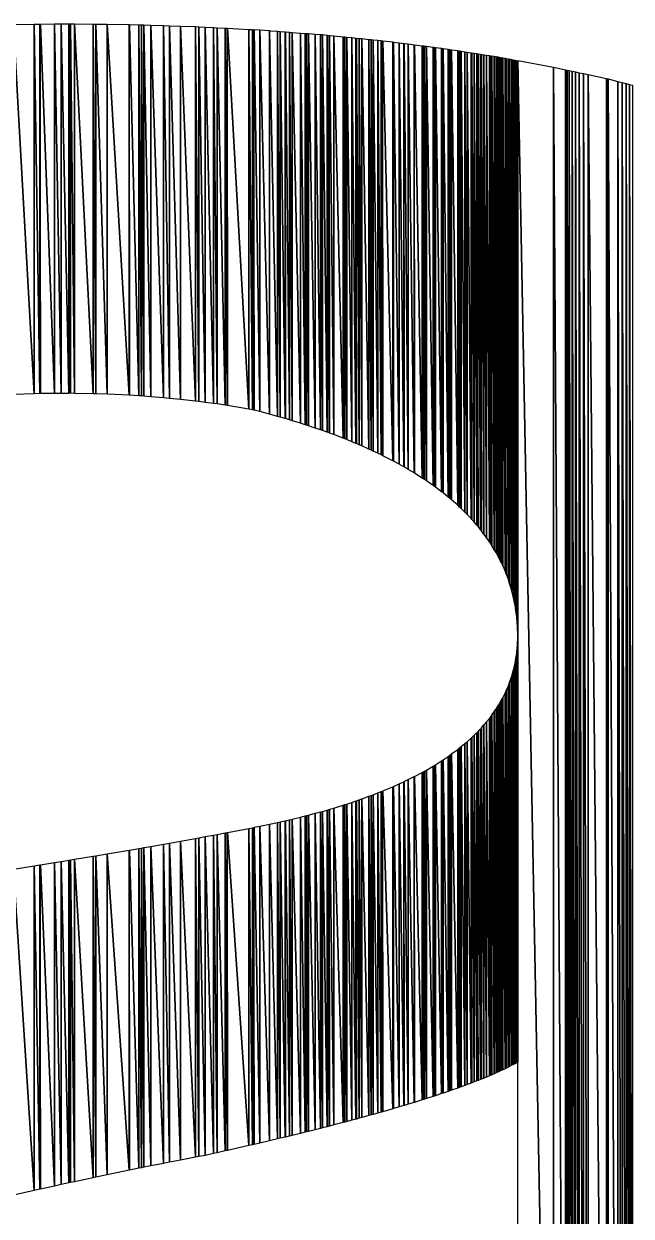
# Model space of a CAD drawing. Header units: millimetres. Extents: x -11062 to -8962, y -7241 to -5756.
# Drawn here: x -9079.53 to -9076.13, y -7081.34 to -7074.66 of the extents above; entities that cross this region are included whole.
import ezdxf

# ---------------------------------------------------------------- set-up
doc = ezdxf.new("R2010")
doc.units = ezdxf.units.MM
doc.header["$LTSCALE"] = 5

msp = doc.modelspace()

# ---------------------------------------------------------------- linework, layer by layer
at = {"color": 7, "linetype": 'Continuous'}
for points in [[(-9079.4717, -7076.7352), (-9079.5875, -7074.6669), (-9079.4717, -7074.6657)], [(-9079.5875, -7076.74), (-9079.5875, -7074.6669), (-9079.4717, -7076.7352)], [(-9079.4404, -7076.7348), (-9079.4717, -7074.6657), (-9079.4404, -7074.6653)], [(-9079.4717, -7076.7352), (-9079.4717, -7074.6657), (-9079.4404, -7076.7348)], [(-9079.4404, -7076.7348), (-9079.4404, -7074.6653), (-9079.4366, -7076.7348)], [(-9079.4366, -7076.7348), (-9079.4404, -7074.6653)], [(-9079.3585, -7076.734), (-9079.4366, -7074.6653), (-9079.3585, -7074.6645)], [(-9079.4366, -7076.7348), (-9079.4366, -7074.6653), (-9079.3585, -7076.734)], [(-9079.3209, -7076.7336), (-9079.3585, -7074.6645), (-9079.3209, -7074.6641)], [(-9079.3585, -7076.734), (-9079.3585, -7074.6645), (-9079.3209, -7076.7336)], [(-9079.3209, -7076.7336), (-9079.3209, -7074.6641), (-9079.2781, -7076.7332)], [(-9079.2781, -7076.7332), (-9079.3209, -7074.6641), (-9079.2781, -7074.6645)], [(-9079.2781, -7076.7332), (-9079.2781, -7074.6645), (-9079.2686, -7076.7331)], [(-9079.2686, -7076.7331), (-9079.2781, -7074.6645), (-9079.2686, -7074.6646)], [(-9079.2686, -7076.7331), (-9079.2686, -7074.6646), (-9079.2467, -7076.7335)], [(-9079.2467, -7076.7335), (-9079.2686, -7074.6646), (-9079.2467, -7074.6648)], [(-9079.2467, -7076.7335), (-9079.2467, -7074.6648), (-9079.1421, -7076.7358)], [(-9079.1421, -7076.7358), (-9079.2467, -7074.6648), (-9079.1421, -7074.6658)], [(-9079.1421, -7076.7358), (-9079.1421, -7074.6658), (-9079.1272, -7076.7361)], [(-9079.1272, -7076.7361), (-9079.1421, -7074.6658), (-9079.1272, -7074.666)], [(-9079.1272, -7076.7361), (-9079.1272, -7074.666), (-9079.0638, -7076.7375)], [(-9079.0638, -7076.7375), (-9079.1272, -7074.666), (-9079.0638, -7074.6666)], [(-9079.0638, -7076.7375), (-9079.0638, -7074.6666), (-9079.0631, -7076.7375)], [(-9079.0631, -7076.7375), (-9079.0638, -7074.6666)], [(-9079.0631, -7076.7375), (-9079.0631, -7074.6666), (-9078.9393, -7076.7442)], [(-9078.9393, -7076.7442), (-9079.0631, -7074.6666), (-9078.9393, -7074.6678)], [(-9078.9393, -7076.7442), (-9078.9393, -7074.6678), (-9078.9383, -7076.7443)], [(-9078.9383, -7076.7443), (-9078.9393, -7074.6678)], [(-9078.9383, -7076.7443), (-9078.9383, -7074.6679), (-9078.8858, -7076.7471)], [(-9078.8858, -7076.7471), (-9078.9383, -7074.6679), (-9078.8858, -7074.6695)], [(-9078.8858, -7076.7471), (-9078.8858, -7074.6695), (-9078.8712, -7076.7479)], [(-9078.8712, -7076.7479), (-9078.8858, -7074.6695), (-9078.8712, -7074.6699)], [(-9078.8712, -7076.7479), (-9078.8712, -7074.6699), (-9078.858, -7076.7487)], [(-9078.858, -7076.7487), (-9078.8712, -7074.6699), (-9078.858, -7074.6703)], [(-9078.858, -7076.7487), (-9078.858, -7074.6703), (-9078.8182, -7076.7522)], [(-9078.8182, -7076.7522), (-9078.858, -7074.6703), (-9078.8182, -7074.6716)], [(-9078.8182, -7076.7522), (-9078.8182, -7074.6716), (-9078.7472, -7076.7585)], [(-9078.7472, -7076.7585), (-9078.8182, -7074.6716), (-9078.7472, -7074.6737)], [(-9078.7472, -7076.7585), (-9078.7472, -7074.6737), (-9078.7147, -7076.7614)], [(-9078.7147, -7076.7614), (-9078.7472, -7074.6737), (-9078.7147, -7074.6747)], [(-9078.7147, -7076.7614), (-9078.7147, -7074.6747), (-9078.6522, -7076.7669)], [(-9078.6522, -7076.7669), (-9078.7147, -7074.6747), (-9078.6522, -7074.6766)], [(-9078.6522, -7076.7669), (-9078.6522, -7074.6766), (-9078.5687, -7076.7774)], [(-9078.5687, -7076.7774), (-9078.6522, -7074.6766), (-9078.5687, -7074.6792)], [(-9078.5687, -7076.7774), (-9078.5687, -7074.6792), (-9078.5682, -7076.7774)], [(-9078.5682, -7076.7774), (-9078.5687, -7074.6792)], [(-9078.5682, -7076.7774), (-9078.5682, -7074.6792), (-9078.55, -7076.7797)], [(-9078.55, -7076.7797), (-9078.5682, -7074.6792), (-9078.55, -7074.6802)], [(-9078.55, -7076.7797), (-9078.55, -7074.6802), (-9078.5132, -7076.7843)], [(-9078.5132, -7076.7843), (-9078.55, -7074.6802), (-9078.5132, -7074.6821)], [(-9078.5132, -7076.7843), (-9078.5132, -7074.6821), (-9078.4674, -7076.7901)], [(-9078.4674, -7076.7901), (-9078.5132, -7074.6821), (-9078.4674, -7074.6845)], [(-9078.4674, -7076.7901), (-9078.4674, -7074.6845), (-9078.4473, -7076.7926)], [(-9078.4473, -7076.7926), (-9078.4674, -7074.6845), (-9078.4473, -7074.6855)], [(-9078.4473, -7076.7926), (-9078.4473, -7074.6855), (-9078.4029, -7076.7999)], [(-9078.4029, -7076.7999), (-9078.4473, -7074.6855), (-9078.4029, -7074.6879)], [(-9078.4029, -7076.7999), (-9078.4029, -7074.6879), (-9078.3915, -7076.8017)], [(-9078.3915, -7076.8017), (-9078.4029, -7074.6879), (-9078.3915, -7074.6885)], [(-9078.3915, -7076.8017), (-9078.3915, -7074.6885), (-9078.3893, -7076.8021)], [(-9078.3893, -7076.8021), (-9078.3915, -7074.6885)], [(-9078.3893, -7076.8021), (-9078.3893, -7074.6886), (-9078.2695, -7076.8218)], [(-9078.2695, -7076.8218), (-9078.3893, -7074.6886), (-9078.2695, -7074.6949)], [(-9078.2695, -7076.8218), (-9078.2695, -7074.6949), (-9078.2497, -7076.825)], [(-9078.2497, -7076.825), (-9078.2695, -7074.6949), (-9078.2497, -7074.6959)], [(-9078.2497, -7076.825), (-9078.2497, -7074.6959), (-9078.2442, -7076.8259)], [(-9078.2442, -7076.8259), (-9078.2497, -7074.6959)], [(-9078.2442, -7076.8259), (-9078.2442, -7074.6962), (-9078.2393, -7076.8272)], [(-9078.2393, -7076.8272), (-9078.2442, -7074.6962)], [(-9078.2393, -7076.8272), (-9078.2393, -7074.6965), (-9078.2078, -7076.8355)], [(-9078.2078, -7076.8355), (-9078.2393, -7074.6965), (-9078.2078, -7074.6981)], [(-9078.2078, -7076.8355), (-9078.2078, -7074.6981), (-9078.1538, -7076.8496)], [(-9078.1538, -7076.8496), (-9078.2078, -7074.6981), (-9078.1538, -7074.7022)], [(-9078.1538, -7076.8496), (-9078.1538, -7074.7022), (-9078.1531, -7076.8498)], [(-9078.1531, -7076.8498), (-9078.1538, -7074.7022)], [(-9078.1531, -7076.8498), (-9078.1531, -7074.7023), (-9078.1091, -7076.8622)], [(-9078.1091, -7076.8622), (-9078.1531, -7074.7023), (-9078.1091, -7074.7056)], [(-9078.1091, -7076.8622), (-9078.1091, -7074.7056), (-9078.0933, -7076.8667)], [(-9078.0933, -7076.8667), (-9078.1091, -7074.7056), (-9078.0933, -7074.7068)], [(-9078.0933, -7076.8667), (-9078.0933, -7074.7068), (-9078.0668, -7076.8742)], [(-9078.0668, -7076.8742), (-9078.0933, -7074.7068), (-9078.0668, -7074.7088)], [(-9078.0668, -7076.8742), (-9078.0668, -7074.7088), (-9078.065, -7076.8747)], [(-9078.065, -7076.8747), (-9078.0668, -7074.7088)], [(-9078.065, -7076.8747), (-9078.065, -7074.7089), (-9078.0422, -7076.8816)], [(-9078.0422, -7076.8816), (-9078.065, -7074.7089), (-9078.0422, -7074.7107)], [(-9078.0422, -7076.8816), (-9078.0422, -7074.7107), (-9078.0264, -7076.8864)], [(-9078.0264, -7076.8864), (-9078.0422, -7074.7107), (-9078.0264, -7074.7119)], [(-9078.0264, -7076.8864), (-9078.0264, -7074.7119), (-9077.9797, -7076.9006)], [(-9077.9797, -7076.9006), (-9078.0264, -7074.7119), (-9077.9797, -7074.7154)], [(-9077.9797, -7076.9006), (-9077.9797, -7074.7154), (-9077.9537, -7076.9091)], [(-9077.9537, -7076.9091), (-9077.9797, -7074.7154), (-9077.9537, -7074.7174)], [(-9077.9537, -7076.9091), (-9077.9537, -7074.7174), (-9077.9462, -7076.9115)], [(-9077.9462, -7076.9115), (-9077.9537, -7074.7174), (-9077.9462, -7074.7179)], [(-9077.9462, -7076.9115), (-9077.9462, -7074.7179), (-9077.9348, -7076.9153)], [(-9077.9348, -7076.9153), (-9077.9462, -7074.7179), (-9077.9348, -7074.7188)], [(-9077.9348, -7076.9153), (-9077.9348, -7074.7188), (-9077.8973, -7076.9275)], [(-9077.8973, -7076.9275), (-9077.9348, -7074.7188), (-9077.8973, -7074.7216)], [(-9077.8973, -7076.9275), (-9077.8973, -7074.7216), (-9077.8687, -7076.9376)], [(-9077.8687, -7076.9376), (-9077.8973, -7074.7216), (-9077.8687, -7074.7238)], [(-9077.8687, -7076.9376), (-9077.8687, -7074.7238), (-9077.8578, -7076.9414)], [(-9077.8578, -7076.9414), (-9077.8687, -7074.7238), (-9077.8578, -7074.7246)], [(-9077.8578, -7076.9414), (-9077.8578, -7074.7246), (-9077.8314, -7076.9506)], [(-9077.8314, -7076.9506), (-9077.8578, -7074.7246), (-9077.8314, -7074.7273)], [(-9077.8314, -7076.9506), (-9077.8314, -7074.7273), (-9077.8203, -7076.9545)], [(-9077.8203, -7076.9545), (-9077.8314, -7074.7273), (-9077.8203, -7074.7284)], [(-9077.8203, -7076.9545), (-9077.8203, -7074.7284), (-9077.8178, -7076.9554)], [(-9077.8178, -7076.9554), (-9077.8203, -7074.7284)], [(-9077.8178, -7076.9554), (-9077.8178, -7074.7286), (-9077.7938, -7076.9645)], [(-9077.7938, -7076.9645), (-9077.8178, -7074.7286), (-9077.7938, -7074.731)], [(-9077.7938, -7076.9645), (-9077.7938, -7074.731), (-9077.7412, -7076.9844)], [(-9077.7412, -7076.9844), (-9077.7938, -7074.731), (-9077.7412, -7074.7363)], [(-9077.7412, -7076.9844), (-9077.7412, -7074.7363), (-9077.7322, -7076.988)], [(-9077.7322, -7076.988), (-9077.7412, -7074.7363), (-9077.7322, -7074.7372)], [(-9077.7322, -7076.988), (-9077.7322, -7074.7372), (-9077.7215, -7076.9924)], [(-9077.7215, -7076.9924), (-9077.7322, -7074.7372), (-9077.7215, -7074.7383)], [(-9077.7215, -7076.9924), (-9077.7215, -7074.7383), (-9077.6932, -7077.0039)], [(-9077.6932, -7077.0039), (-9077.7215, -7074.7383), (-9077.6932, -7074.7411)], [(-9077.6932, -7077.0039), (-9077.6932, -7074.7411), (-9077.6695, -7077.0135)], [(-9077.6695, -7077.0135), (-9077.6932, -7074.7411), (-9077.6695, -7074.7435)], [(-9077.6695, -7077.0135), (-9077.6695, -7074.7435), (-9077.6674, -7077.0143)], [(-9077.6674, -7077.0143), (-9077.6695, -7074.7435)], [(-9077.6674, -7077.0143), (-9077.6674, -7074.7437), (-9077.6518, -7077.0212)], [(-9077.6518, -7077.0212), (-9077.6674, -7074.7437), (-9077.6518, -7074.7453)], [(-9077.6518, -7077.0212), (-9077.6518, -7074.7453), (-9077.6372, -7077.0276)], [(-9077.6372, -7077.0276), (-9077.6518, -7074.7453), (-9077.6372, -7074.7468)], [(-9077.6372, -7077.0276), (-9077.6372, -7074.7468), (-9077.5966, -7077.0453)], [(-9077.5966, -7077.0453), (-9077.6372, -7074.7468), (-9077.5966, -7074.7508)], [(-9077.5966, -7077.0453), (-9077.5966, -7074.7508), (-9077.5848, -7077.0509)], [(-9077.5848, -7077.0509), (-9077.5966, -7074.7508), (-9077.5848, -7074.752)], [(-9077.5848, -7077.0509), (-9077.5848, -7074.752), (-9077.5724, -7077.0567)], [(-9077.5724, -7077.0567), (-9077.5848, -7074.752), (-9077.5724, -7074.7533)], [(-9077.5724, -7077.0567), (-9077.5724, -7074.7533), (-9077.5462, -7077.069)], [(-9077.5462, -7077.069), (-9077.5724, -7074.7533), (-9077.5462, -7074.7559)], [(-9077.5462, -7077.069), (-9077.5462, -7074.7559), (-9077.5286, -7077.0773)], [(-9077.5286, -7077.0773), (-9077.5462, -7074.7559), (-9077.5286, -7074.7577)], [(-9077.5286, -7077.0773), (-9077.5286, -7074.7577), (-9077.5204, -7077.0815)], [(-9077.5204, -7077.0815), (-9077.5286, -7074.7577), (-9077.5204, -7074.7585)], [(-9077.5204, -7077.0815), (-9077.5204, -7074.7585), (-9077.5185, -7077.0824)], [(-9077.5185, -7077.0824), (-9077.5204, -7074.7585)], [(-9077.5185, -7077.0824), (-9077.5185, -7074.7587), (-9077.4636, -7077.1103)], [(-9077.4636, -7077.1103), (-9077.5185, -7074.7587), (-9077.4636, -7074.7656)], [(-9077.4636, -7077.1103), (-9077.4636, -7074.7656), (-9077.4594, -7077.1126)], [(-9077.4594, -7077.1126), (-9077.4636, -7074.7656)], [(-9077.4594, -7077.1126), (-9077.4594, -7074.7662), (-9077.4586, -7077.113)], [(-9077.4586, -7077.113), (-9077.4594, -7074.7662)], [(-9077.4586, -7077.113), (-9077.4586, -7074.7663), (-9077.4281, -7077.1297)], [(-9077.4281, -7077.1297), (-9077.4586, -7074.7663), (-9077.4281, -7074.7701)], [(-9077.4281, -7077.1297), (-9077.4281, -7074.7701), (-9077.4014, -7077.1443)], [(-9077.4014, -7077.1443), (-9077.4281, -7074.7701), (-9077.4014, -7074.7735)], [(-9077.4014, -7077.1443), (-9077.4014, -7074.7735), (-9077.3995, -7077.1454)], [(-9077.3995, -7077.1454), (-9077.4014, -7074.7735)], [(-9077.3995, -7077.1454), (-9077.3995, -7074.7737), (-9077.3767, -7077.1589)], [(-9077.3767, -7077.1589), (-9077.3995, -7074.7737), (-9077.3767, -7074.7766)], [(-9077.3767, -7077.1589), (-9077.3767, -7074.7766), (-9077.343, -7077.1788)], [(-9077.343, -7077.1788), (-9077.3767, -7074.7766), (-9077.343, -7074.7809)], [(-9077.343, -7077.1788), (-9077.343, -7074.7809), (-9077.3421, -7077.1793)], [(-9077.3421, -7077.1793), (-9077.343, -7074.7809)], [(-9077.3421, -7077.1793), (-9077.3421, -7074.781), (-9077.2981, -7077.2074)], [(-9077.2981, -7077.2074), (-9077.3421, -7074.781), (-9077.2981, -7074.7866)], [(-9077.2981, -7077.2074), (-9077.2981, -7074.7866), (-9077.2979, -7077.2076)], [(-9077.2979, -7077.2076), (-9077.2981, -7074.7866)], [(-9077.2979, -7077.2076), (-9077.2979, -7074.7866), (-9077.2891, -7077.2132)], [(-9077.2891, -7077.2132), (-9077.2979, -7074.7866), (-9077.2891, -7074.7877)], [(-9077.2891, -7077.2132), (-9077.2891, -7074.7877), (-9077.2857, -7077.2154)], [(-9077.2857, -7077.2154), (-9077.2891, -7074.7877)], [(-9077.2857, -7077.2154), (-9077.2857, -7074.7882), (-9077.2753, -7077.2225)], [(-9077.2753, -7077.2225), (-9077.2857, -7074.7882), (-9077.2753, -7074.7895)], [(-9077.2753, -7077.2225), (-9077.2753, -7074.7895), (-9077.2379, -7077.2485)], [(-9077.2379, -7077.2485), (-9077.2753, -7074.7895), (-9077.2379, -7074.7942)], [(-9077.2379, -7077.2485), (-9077.2379, -7074.7942), (-9077.2322, -7077.2524)], [(-9077.2322, -7077.2524), (-9077.2379, -7074.7942)], [(-9077.2322, -7077.2524), (-9077.2322, -7074.7949), (-9077.2237, -7077.2589)], [(-9077.2237, -7077.2589), (-9077.2322, -7074.7949), (-9077.2237, -7074.796)], [(-9077.2237, -7077.2589), (-9077.2237, -7074.796), (-9077.1896, -7077.2845)], [(-9077.1896, -7077.2845), (-9077.2237, -7074.796), (-9077.1896, -7074.8003)], [(-9077.1896, -7077.2845), (-9077.1896, -7074.8003), (-9077.1892, -7077.2848)], [(-9077.1892, -7077.2848), (-9077.1896, -7074.8003)], [(-9077.1892, -7077.2848), (-9077.1892, -7074.8004), (-9077.1818, -7077.2904)], [(-9077.1818, -7077.2904), (-9077.1892, -7074.8004), (-9077.1818, -7074.8015)], [(-9077.1818, -7077.2904), (-9077.1818, -7074.8015), (-9077.1816, -7077.2905)], [(-9077.1816, -7077.2905), (-9077.1818, -7074.8015)], [(-9077.1816, -7077.2905), (-9077.1816, -7074.8016), (-9077.1533, -7077.3137)], [(-9077.1533, -7077.3137), (-9077.1816, -7074.8016), (-9077.1533, -7074.8059)], [(-9077.1533, -7077.3137), (-9077.1533, -7074.8059), (-9077.1432, -7077.3219)], [(-9077.1432, -7077.3219), (-9077.1533, -7074.8059), (-9077.1432, -7074.8075)], [(-9077.1432, -7077.3219), (-9077.1432, -7074.8075), (-9077.1338, -7077.3296)], [(-9077.1338, -7077.3296), (-9077.1432, -7074.8075), (-9077.1338, -7074.8089)], [(-9077.1338, -7077.3296), (-9077.1338, -7074.8089), (-9077.0999, -7077.36)], [(-9077.0999, -7077.36), (-9077.1338, -7074.8089), (-9077.0999, -7074.8142)], [(-9077.0999, -7077.36), (-9077.0999, -7074.8142), (-9077.089, -7077.3697)], [(-9077.089, -7077.3697), (-9077.0999, -7074.8142), (-9077.089, -7074.8159)], [(-9077.089, -7077.3697), (-9077.089, -7074.8159), (-9077.0871, -7077.3716)], [(-9077.0871, -7077.3716), (-9077.089, -7074.8159)], [(-9077.0871, -7077.3716), (-9077.0871, -7074.8162), (-9077.0799, -7077.3787)], [(-9077.0799, -7077.3787), (-9077.0871, -7074.8162), (-9077.0799, -7074.8173)], [(-9077.0799, -7077.3787), (-9077.0799, -7074.8173), (-9077.0591, -7077.399)], [(-9077.0591, -7077.399), (-9077.0799, -7074.8173), (-9077.0591, -7074.8205)], [(-9077.0591, -7077.399), (-9077.0591, -7074.8205), (-9077.047, -7077.4109)], [(-9077.047, -7077.4109), (-9077.0591, -7074.8205), (-9077.047, -7074.8224)], [(-9077.047, -7077.4109), (-9077.047, -7074.8224), (-9077.025, -7077.4346)], [(-9077.025, -7077.4346), (-9077.047, -7074.8224), (-9077.025, -7074.8258)], [(-9077.025, -7077.4346), (-9077.025, -7074.8258), (-9077.021, -7077.4389)], [(-9077.021, -7077.4389), (-9077.025, -7074.8258)], [(-9077.021, -7077.4389), (-9077.021, -7074.8264), (-9077.008, -7077.453)], [(-9077.008, -7077.453), (-9077.021, -7074.8264), (-9077.008, -7074.8284)], [(-9077.008, -7077.453), (-9077.008, -7074.8284), (-9076.9922, -7077.4719)], [(-9076.9922, -7077.4719), (-9077.008, -7074.8284), (-9076.9922, -7074.8309)], [(-9076.9922, -7077.4719), (-9076.9922, -7074.8309), (-9076.9855, -7077.4798)], [(-9076.9855, -7077.4798), (-9076.9922, -7074.8309)], [(-9076.9855, -7077.4798), (-9076.9855, -7074.8319), (-9076.9718, -7077.4962)], [(-9076.9718, -7077.4962), (-9076.9855, -7074.8319), (-9076.9718, -7074.834)], [(-9076.9718, -7077.4962), (-9076.9718, -7074.834), (-9076.967, -7077.5025)], [(-9076.967, -7077.5025), (-9076.9718, -7074.834)], [(-9076.967, -7077.5025), (-9076.967, -7074.8347), (-9076.9527, -7077.5216)], [(-9076.9527, -7077.5216), (-9076.967, -7074.8347), (-9076.9527, -7074.837)], [(-9076.9527, -7077.5216), (-9076.9527, -7074.837), (-9076.9385, -7077.5404)], [(-9076.9385, -7077.5404), (-9076.9527, -7074.837), (-9076.9385, -7074.8391)], [(-9076.9385, -7077.5404), (-9076.9385, -7074.8391), (-9076.9225, -7077.5643)], [(-9076.9225, -7077.5643), (-9076.9385, -7074.8391), (-9076.9225, -7074.8416)], [(-9076.9225, -7077.5643), (-9076.9225, -7074.8416), (-9076.9186, -7077.57)], [(-9076.9186, -7077.57), (-9076.9225, -7074.8416)], [(-9076.9186, -7077.57), (-9076.9186, -7074.8422), (-9076.9132, -7077.5781)], [(-9076.9132, -7077.5781), (-9076.9186, -7074.8422)], [(-9076.9132, -7077.5781), (-9076.9132, -7074.8431), (-9076.9082, -7077.5856)], [(-9076.9082, -7077.5856), (-9076.9132, -7074.8431)], [(-9076.9082, -7077.5856), (-9076.9082, -7074.8438), (-9076.8949, -7077.6079)], [(-9076.8949, -7077.6079), (-9076.9082, -7074.8438), (-9076.8949, -7074.8459)], [(-9076.8949, -7077.6079), (-9076.8949, -7074.8459), (-9076.8845, -7077.6254)], [(-9076.8845, -7077.6254), (-9076.8949, -7074.8459), (-9076.8845, -7074.8475)], [(-9076.8845, -7077.6254), (-9076.8845, -7074.8475), (-9076.8807, -7077.6318)], [(-9076.8807, -7077.6318), (-9076.8845, -7074.8475)], [(-9076.8807, -7077.6318), (-9076.8807, -7074.8481), (-9076.8713, -7077.6497)], [(-9076.8713, -7077.6497), (-9076.8807, -7074.8481), (-9076.8713, -7074.8495)], [(-9076.8713, -7077.6497), (-9076.8713, -7074.8495), (-9076.8699, -7077.6525)], [(-9076.8699, -7077.6525), (-9076.8713, -7074.8495)], [(-9076.8699, -7077.6525), (-9076.8699, -7074.8498), (-9076.8635, -7077.6649)], [(-9076.8635, -7077.6649), (-9076.8699, -7074.8498)], [(-9076.8635, -7077.6649), (-9076.8635, -7074.851), (-9076.8593, -7077.6729)], [(-9076.8593, -7077.6729), (-9076.8635, -7074.851)], [(-9076.8593, -7077.6729), (-9076.8593, -7074.8518), (-9076.8561, -7077.6791)], [(-9076.8561, -7077.6791), (-9076.8593, -7074.8518)], [(-9076.8561, -7077.6791), (-9076.8561, -7074.8524), (-9076.8476, -7077.698)], [(-9076.8476, -7077.698), (-9076.8561, -7074.8524), (-9076.8476, -7074.8539)], [(-9076.8476, -7077.698), (-9076.8476, -7074.8539), (-9076.8344, -7077.7273)], [(-9076.8344, -7077.7273), (-9076.8476, -7074.8539), (-9076.8344, -7074.8564)], [(-9076.8344, -7077.7273), (-9076.8344, -7074.8564), (-9076.8278, -7077.7444)], [(-9076.8278, -7077.7444), (-9076.8344, -7074.8564)], [(-9076.8278, -7077.7444), (-9076.8278, -7074.8576), (-9076.8179, -7077.7706)], [(-9076.8179, -7077.7706), (-9076.8278, -7074.8576), (-9076.8179, -7074.8594)], [(-9076.8179, -7077.7706), (-9076.8179, -7074.8594), (-9076.8156, -7077.7766)], [(-9076.8156, -7077.7766), (-9076.8179, -7074.8594)], [(-9076.8156, -7077.7766), (-9076.8156, -7074.8598), (-9076.8142, -7077.7811)], [(-9076.8142, -7077.7811), (-9076.8156, -7074.8598)], [(-9076.8142, -7077.7811), (-9076.8142, -7074.8601), (-9076.8108, -7077.7918)], [(-9076.8108, -7077.7918), (-9076.8142, -7074.8601)], [(-9076.8108, -7077.7918), (-9076.8108, -7074.8607), (-9076.7996, -7077.8269)], [(-9076.7996, -7077.8269), (-9076.8108, -7074.8607), (-9076.7996, -7074.8628)], [(-9076.7996, -7077.8269), (-9076.7996, -7074.8628), (-9076.7963, -7077.8401)], [(-9076.7963, -7077.8401), (-9076.7996, -7074.8628)], [(-9076.7963, -7077.8401), (-9076.7963, -7074.8634), (-9076.7866, -7077.8783)], [(-9076.7866, -7077.8783), (-9076.7963, -7074.8634), (-9076.7866, -7074.8652)], [(-9076.7866, -7077.8783), (-9076.7866, -7074.8652), (-9076.7845, -7077.8893)], [(-9076.7845, -7077.8893), (-9076.7866, -7074.8652)], [(-9076.7845, -7077.8893), (-9076.7845, -7074.8656), (-9076.7833, -7077.8956)], [(-9076.7833, -7077.8956), (-9076.7845, -7074.8656)], [(-9076.7833, -7077.8956), (-9076.7833, -7074.8658), (-9076.7765, -7077.9306)], [(-9076.7765, -7077.9306), (-9076.7833, -7074.8658)], [(-9076.7765, -7077.9306), (-9076.7765, -7074.867), (-9076.7764, -7077.9315)], [(-9076.7764, -7077.9315), (-9076.7765, -7074.867)], [(-9076.7764, -7077.9315), (-9076.7764, -7074.8671), (-9076.7753, -7077.9395)], [(-9076.7753, -7077.9395), (-9076.7764, -7074.8671)], [(-9076.7753, -7077.9395), (-9076.7753, -7074.8673), (-9076.7692, -7077.984)], [(-9076.7692, -7077.984), (-9076.7753, -7074.8673)], [(-9076.7692, -7077.984), (-9076.7692, -7074.8684), (-9076.7687, -7077.9907)], [(-9076.7687, -7077.9907), (-9076.7692, -7074.8684)], [(-9076.7687, -7077.9907), (-9076.7687, -7074.8685), (-9076.7666, -7078.0166)], [(-9076.7666, -7078.0166), (-9076.7687, -7074.8685)], [(-9076.7666, -7078.0166), (-9076.7666, -7074.8689), (-9076.7666, -7078.0168)], [(-9076.7666, -7078.0168), (-9076.7666, -7074.8689)], [(-9076.7666, -7078.0168), (-9076.7666, -7074.8689), (-9076.7649, -7078.0384)], [(-9076.7649, -7078.0384), (-9076.7666, -7074.8689)], [(-9076.7649, -7078.0384), (-9076.7649, -7074.8692), (-9076.7648, -7078.0435)], [(-9076.7648, -7078.0435), (-9076.7649, -7074.8692)], [(-9076.7648, -7078.0435), (-9076.7648, -7074.8692), (-9076.7637, -7078.0862)], [(-9076.7637, -7078.0862), (-9076.7648, -7074.8692)], [(-9076.7637, -7078.0862), (-9076.7637, -7074.8694), (-9076.7635, -7078.0934)], [(-9076.7635, -7078.0934), (-9076.7637, -7074.8694)], [(-9076.7635, -7078.0934), (-9076.7635, -7074.8694), (-9076.7635, -7078.0938)], [(-9076.7635, -7078.0938), (-9076.7635, -7074.8694)], [(-9076.7635, -7085.4623), (-9076.7635, -7074.8694), (-9076.5636, -7085.3615)], [(-9076.5636, -7085.3615), (-9076.7635, -7074.8694), (-9076.5636, -7074.9063)], [(-9076.5636, -7085.3615), (-9076.5636, -7074.9063), (-9076.4968, -7085.3279)], [(-9076.4968, -7085.3279), (-9076.5636, -7074.9063), (-9076.4968, -7074.9208)], [(-9076.4968, -7085.3279), (-9076.4968, -7074.9208), (-9076.4942, -7085.3345)], [(-9076.4942, -7085.3345), (-9076.4968, -7074.9208)], [(-9076.4942, -7085.3345), (-9076.4942, -7074.9213), (-9076.4868, -7085.3536)], [(-9076.4868, -7085.3536), (-9076.4942, -7074.9213), (-9076.4868, -7074.9229)], [(-9076.4868, -7085.3536), (-9076.4868, -7074.9229), (-9076.4751, -7085.3839)], [(-9076.4751, -7085.3839), (-9076.4868, -7074.9229), (-9076.4751, -7074.9255)], [(-9076.4751, -7085.3839), (-9076.4751, -7074.9255), (-9076.4596, -7085.4241)], [(-9076.4596, -7085.4241), (-9076.4751, -7074.9255), (-9076.4596, -7074.9288)], [(-9076.4596, -7085.4241), (-9076.4596, -7074.9288), (-9076.4407, -7085.4728)], [(-9076.4407, -7085.4728), (-9076.4596, -7074.9288), (-9076.4407, -7074.9329)], [(-9076.4407, -7085.4728), (-9076.4407, -7074.9329), (-9076.4191, -7085.5289)], [(-9076.4191, -7085.5289), (-9076.4407, -7074.9329), (-9076.4191, -7074.9376)], [(-9076.4191, -7085.5289), (-9076.4191, -7074.9376), (-9076.3951, -7085.591)], [(-9076.3951, -7085.591), (-9076.4191, -7074.9376), (-9076.3951, -7074.9428)], [(-9076.3951, -7085.591), (-9076.3951, -7074.9428), (-9076.3692, -7085.6577)], [(-9076.3692, -7085.6577), (-9076.3951, -7074.9428), (-9076.3692, -7074.9484)], [(-9076.3692, -7085.6577), (-9076.3692, -7074.9484), (-9076.2663, -7085.9237)], [(-9076.2663, -7085.9237), (-9076.3692, -7074.9484), (-9076.2663, -7074.9707)], [(-9076.2663, -7085.9237), (-9076.2663, -7074.9707), (-9076.2576, -7085.9464)], [(-9076.2576, -7085.9464), (-9076.2663, -7074.9707), (-9076.2576, -7074.9729)], [(-9076.2576, -7085.9464), (-9076.2576, -7074.9729), (-9076.2037, -7086.0856)], [(-9076.2037, -7086.0856), (-9076.2576, -7074.9729), (-9076.2037, -7074.9864)], [(-9076.2037, -7086.0856), (-9076.2037, -7074.9864), (-9076.1791, -7086.1493)], [(-9076.1791, -7086.1493), (-9076.2037, -7074.9864), (-9076.1791, -7074.9926)], [(-9076.1791, -7086.1493), (-9076.1791, -7074.9926), (-9076.1565, -7086.2075)], [(-9076.1565, -7086.2075), (-9076.1791, -7074.9926), (-9076.1565, -7074.9983)], [(-9076.1565, -7086.2075), (-9076.1565, -7074.9983), (-9076.1367, -7086.2589)], [(-9076.1367, -7086.2589), (-9076.1565, -7074.9983), (-9076.1367, -7075.0032)], [(-9076.1367, -7086.2589), (-9076.1367, -7075.0032), (-9076.12, -7086.302)], [(-9076.12, -7086.302), (-9076.1367, -7075.0032), (-9076.12, -7075.0074)], [(-9076.7637, -7080.479), (-9076.7648, -7078.14), (-9076.7637, -7078.1008)], [(-9076.7648, -7080.4796), (-9076.7648, -7078.14), (-9076.7637, -7080.479)], [(-9076.7637, -7080.479), (-9076.7637, -7078.1008), (-9076.7635, -7080.4789)], [(-9076.7635, -7080.4789), (-9076.7637, -7078.1008)], [(-9076.7635, -7080.4789), (-9076.7635, -7078.0943), (-9076.7635, -7080.4789)], [(-9076.7635, -7080.4789), (-9076.7635, -7078.0943)], [(-9076.7692, -7080.4821), (-9076.7753, -7078.2298), (-9076.7692, -7078.189)], [(-9076.7692, -7080.4821), (-9076.7692, -7078.189), (-9076.7687, -7080.4818)], [(-9076.7687, -7080.4818), (-9076.7692, -7078.189)], [(-9076.7666, -7080.4807), (-9076.7687, -7078.1854), (-9076.7666, -7078.1616)], [(-9076.7687, -7080.4818), (-9076.7687, -7078.1854), (-9076.7666, -7080.4807)], [(-9076.7649, -7080.4797), (-9076.7666, -7078.1614), (-9076.7649, -7078.1416)], [(-9076.7666, -7080.4806), (-9076.7666, -7078.1614), (-9076.7649, -7080.4797)], [(-9076.7666, -7080.4807), (-9076.7666, -7078.1616), (-9076.7666, -7080.4806)], [(-9076.7666, -7080.4806), (-9076.7666, -7078.1616)], [(-9076.7649, -7080.4797), (-9076.7649, -7078.1416), (-9076.7648, -7080.4796)], [(-9076.7648, -7080.4796), (-9076.7649, -7078.1416)], [(-9076.7845, -7080.4901), (-9076.7866, -7078.2811), (-9076.7845, -7078.2734)], [(-9076.7845, -7080.4901), (-9076.7845, -7078.2734), (-9076.7833, -7080.4895)], [(-9076.7833, -7080.4895), (-9076.7845, -7078.2734)], [(-9076.7765, -7080.486), (-9076.7833, -7078.2676), (-9076.7765, -7078.2355)], [(-9076.7833, -7080.4895), (-9076.7833, -7078.2676), (-9076.7765, -7080.486)], [(-9076.7765, -7080.486), (-9076.7765, -7078.2355), (-9076.7764, -7080.486)], [(-9076.7764, -7080.486), (-9076.7765, -7078.2355)], [(-9076.7764, -7080.486), (-9076.7764, -7078.235), (-9076.7753, -7080.4854)], [(-9076.7753, -7080.4854), (-9076.7764, -7078.235)], [(-9076.7753, -7080.4854), (-9076.7753, -7078.2298), (-9076.7692, -7080.4821)], [(-9076.7996, -7080.498), (-9076.8108, -7078.3579), (-9076.7996, -7078.3257)], [(-9076.7963, -7080.4962), (-9076.7996, -7078.3257), (-9076.7963, -7078.3161)], [(-9076.7996, -7080.498), (-9076.7996, -7078.3257), (-9076.7963, -7080.4962)], [(-9076.7866, -7080.4912), (-9076.7963, -7078.3161), (-9076.7866, -7078.2811)], [(-9076.7963, -7080.4962), (-9076.7963, -7078.3161), (-9076.7866, -7080.4912)], [(-9076.7866, -7080.4912), (-9076.7866, -7078.2811), (-9076.7845, -7080.4901)], [(-9076.8278, -7080.5121), (-9076.8344, -7078.4121), (-9076.8278, -7078.3988)], [(-9076.8179, -7080.5074), (-9076.8278, -7078.3988), (-9076.8179, -7078.3749)], [(-9076.8278, -7080.5121), (-9076.8278, -7078.3988), (-9076.8179, -7080.5074)], [(-9076.8179, -7080.5074), (-9076.8179, -7078.3749), (-9076.8156, -7080.5062)], [(-9076.8156, -7080.5062), (-9076.8179, -7078.3749)], [(-9076.8156, -7080.5062), (-9076.8156, -7078.3694), (-9076.8142, -7080.5054)], [(-9076.8142, -7080.5054), (-9076.8156, -7078.3694)], [(-9076.8108, -7080.5037), (-9076.8142, -7078.366), (-9076.8108, -7078.3579)], [(-9076.8142, -7080.5054), (-9076.8142, -7078.366), (-9076.8108, -7080.5037)], [(-9076.8108, -7080.5037), (-9076.8108, -7078.3579), (-9076.7996, -7080.498)], [(-9076.8635, -7080.5291), (-9076.8699, -7078.478), (-9076.8635, -7078.4668)], [(-9076.8593, -7080.5271), (-9076.8635, -7078.4668), (-9076.8593, -7078.4594)], [(-9076.8635, -7080.5291), (-9076.8635, -7078.4668), (-9076.8593, -7080.5271)], [(-9076.8593, -7080.5271), (-9076.8593, -7078.4594), (-9076.8561, -7080.5256)], [(-9076.8561, -7080.5256), (-9076.8593, -7078.4594)], [(-9076.8476, -7080.5215), (-9076.8561, -7078.4538), (-9076.8476, -7078.4389)], [(-9076.8561, -7080.5256), (-9076.8561, -7078.4538), (-9076.8476, -7080.5215)], [(-9076.8344, -7080.5152), (-9076.8476, -7078.4389), (-9076.8344, -7078.4121)], [(-9076.8476, -7080.5215), (-9076.8476, -7078.4389), (-9076.8344, -7080.5152)], [(-9076.8344, -7080.5152), (-9076.8344, -7078.4121), (-9076.8278, -7080.5121)], [(-9076.9132, -7080.5511), (-9076.9186, -7078.5485), (-9076.9132, -7078.5412)], [(-9076.9132, -7080.5511), (-9076.9132, -7078.5412), (-9076.9082, -7080.5489)], [(-9076.9082, -7080.5489), (-9076.9132, -7078.5412)], [(-9076.8949, -7080.543), (-9076.9082, -7078.5344), (-9076.8949, -7078.5163)], [(-9076.9082, -7080.5489), (-9076.9082, -7078.5344), (-9076.8949, -7080.543)], [(-9076.8845, -7080.5384), (-9076.8949, -7078.5163), (-9076.8845, -7078.5004)], [(-9076.8949, -7080.543), (-9076.8949, -7078.5163), (-9076.8845, -7080.5384)], [(-9076.8845, -7080.5384), (-9076.8845, -7078.5004), (-9076.8807, -7080.5367)], [(-9076.8807, -7080.5367), (-9076.8845, -7078.5004)], [(-9076.8713, -7080.5326), (-9076.8807, -7078.4946), (-9076.8713, -7078.4802)], [(-9076.8807, -7080.5367), (-9076.8807, -7078.4946), (-9076.8713, -7080.5326)], [(-9076.8713, -7080.5326), (-9076.8713, -7078.4802), (-9076.8699, -7080.5319)], [(-9076.8699, -7080.5319), (-9076.8713, -7078.4802)], [(-9076.8699, -7080.5319), (-9076.8699, -7078.478), (-9076.8635, -7080.5291)], [(-9076.9527, -7080.5675), (-9076.967, -7078.6059), (-9076.9527, -7078.5903)], [(-9076.967, -7080.5735), (-9076.967, -7078.6059), (-9076.9527, -7080.5675)], [(-9076.9385, -7080.5617), (-9076.9527, -7078.5903), (-9076.9385, -7078.5732)], [(-9076.9527, -7080.5675), (-9076.9527, -7078.5903), (-9076.9385, -7080.5617)], [(-9076.9225, -7080.555), (-9076.9385, -7078.5732), (-9076.9225, -7078.5537)], [(-9076.9385, -7080.5617), (-9076.9385, -7078.5732), (-9076.9225, -7080.555)], [(-9076.9225, -7080.555), (-9076.9225, -7078.5537), (-9076.9186, -7080.5534)], [(-9076.9186, -7080.5534), (-9076.9225, -7078.5537)], [(-9076.9186, -7080.5534), (-9076.9186, -7078.5485), (-9076.9132, -7080.5511)], [(-9077.025, -7080.5962), (-9077.047, -7078.6839), (-9077.025, -7078.6643)], [(-9077.025, -7080.5962), (-9077.025, -7078.6643), (-9077.021, -7080.5946)], [(-9077.021, -7080.5946), (-9077.025, -7078.6643)], [(-9077.008, -7080.5895), (-9077.021, -7078.6607), (-9077.008, -7078.6479)], [(-9077.021, -7080.5946), (-9077.021, -7078.6607), (-9077.008, -7080.5895)], [(-9076.9922, -7080.5833), (-9077.008, -7078.6479), (-9076.9922, -7078.6324)], [(-9077.008, -7080.5895), (-9077.008, -7078.6479), (-9076.9922, -7080.5833)], [(-9076.9922, -7080.5833), (-9076.9922, -7078.6324), (-9076.9855, -7080.5807)], [(-9076.9855, -7080.5807), (-9076.9922, -7078.6324)], [(-9076.9718, -7080.5754), (-9076.9855, -7078.6259), (-9076.9718, -7078.611)], [(-9076.9855, -7080.5807), (-9076.9855, -7078.6259), (-9076.9718, -7080.5754)], [(-9076.9718, -7080.5754), (-9076.9718, -7078.611), (-9076.967, -7080.5735)], [(-9076.967, -7080.5735), (-9076.9718, -7078.611)], [(-9077.0999, -7080.6237), (-9077.1338, -7078.7528), (-9077.0999, -7078.7277)], [(-9077.089, -7080.6199), (-9077.0999, -7078.7277), (-9077.089, -7078.7188)], [(-9077.0999, -7080.6237), (-9077.0999, -7078.7277), (-9077.089, -7080.6199)], [(-9077.089, -7080.6199), (-9077.089, -7078.7188), (-9077.0871, -7080.6192)], [(-9077.0871, -7080.6192), (-9077.089, -7078.7188)], [(-9077.0799, -7080.6165), (-9077.0871, -7078.7173), (-9077.0799, -7078.7114)], [(-9077.0871, -7080.6192), (-9077.0871, -7078.7173), (-9077.0799, -7080.6165)], [(-9077.0591, -7080.6088), (-9077.0799, -7078.7114), (-9077.0591, -7078.6946)], [(-9077.0799, -7080.6165), (-9077.0799, -7078.7114), (-9077.0591, -7080.6088)], [(-9077.047, -7080.6044), (-9077.0591, -7078.6946), (-9077.047, -7078.6839)], [(-9077.0591, -7080.6088), (-9077.0591, -7078.6946), (-9077.047, -7080.6044)], [(-9077.047, -7080.6044), (-9077.047, -7078.6839), (-9077.025, -7080.5962)], [(-9077.1896, -7080.6547), (-9077.2237, -7078.8126), (-9077.1896, -7078.7913)], [(-9077.1896, -7080.6547), (-9077.1896, -7078.7913), (-9077.1892, -7080.6546)], [(-9077.1892, -7080.6546), (-9077.1896, -7078.7913)], [(-9077.1818, -7080.6521), (-9077.1892, -7078.7911), (-9077.1818, -7078.786)], [(-9077.1892, -7080.6546), (-9077.1892, -7078.7911), (-9077.1818, -7080.6521)], [(-9077.1818, -7080.6521), (-9077.1818, -7078.786), (-9077.1816, -7080.652)], [(-9077.1816, -7080.652), (-9077.1818, -7078.786)], [(-9077.1533, -7080.6425), (-9077.1816, -7078.7859), (-9077.1533, -7078.7667)], [(-9077.1816, -7080.652), (-9077.1816, -7078.7859), (-9077.1533, -7080.6425)], [(-9077.1432, -7080.639), (-9077.1533, -7078.7667), (-9077.1432, -7078.7598)], [(-9077.1533, -7080.6425), (-9077.1533, -7078.7667), (-9077.1432, -7080.639)], [(-9077.1338, -7080.6357), (-9077.1432, -7078.7598), (-9077.1338, -7078.7528)], [(-9077.1432, -7080.639), (-9077.1432, -7078.7598), (-9077.1338, -7080.6357)], [(-9077.1338, -7080.6357), (-9077.1338, -7078.7528), (-9077.0999, -7080.6237)], [(-9077.2981, -7080.6901), (-9077.3421, -7078.8792), (-9077.2981, -7078.8558)], [(-9077.2981, -7080.6901), (-9077.2981, -7078.8558), (-9077.2979, -7080.69)], [(-9077.2979, -7080.69), (-9077.2981, -7078.8558)], [(-9077.2891, -7080.6872), (-9077.2979, -7078.8556), (-9077.2891, -7078.851)], [(-9077.2979, -7080.69), (-9077.2979, -7078.8556), (-9077.2891, -7080.6872)], [(-9077.2891, -7080.6872), (-9077.2891, -7078.851), (-9077.2857, -7080.6861)], [(-9077.2857, -7080.6861), (-9077.2891, -7078.851)], [(-9077.2753, -7080.6828), (-9077.2857, -7078.849), (-9077.2753, -7078.8431)], [(-9077.2857, -7080.6861), (-9077.2857, -7078.849), (-9077.2753, -7080.6828)], [(-9077.2379, -7080.6707), (-9077.2753, -7078.8431), (-9077.2379, -7078.8215)], [(-9077.2753, -7080.6828), (-9077.2753, -7078.8431), (-9077.2379, -7080.6707)], [(-9077.2379, -7080.6707), (-9077.2379, -7078.8215), (-9077.2322, -7080.6689)], [(-9077.2322, -7080.6689), (-9077.2379, -7078.8215)], [(-9077.2237, -7080.6662), (-9077.2322, -7078.8179), (-9077.2237, -7078.8126)], [(-9077.2322, -7080.6689), (-9077.2322, -7078.8179), (-9077.2237, -7080.6662)], [(-9077.2237, -7080.6662), (-9077.2237, -7078.8126), (-9077.1896, -7080.6547)], [(-9077.4636, -7080.7401), (-9077.5185, -7078.9595), (-9077.4636, -7078.9364)], [(-9077.4636, -7080.7401), (-9077.4636, -7078.9364), (-9077.4594, -7080.7389)], [(-9077.4594, -7080.7389), (-9077.4636, -7078.9364)], [(-9077.4594, -7080.7389), (-9077.4594, -7078.9346), (-9077.4586, -7080.7387)], [(-9077.4586, -7080.7387), (-9077.4594, -7078.9346)], [(-9077.4281, -7080.7296), (-9077.4586, -7078.9343), (-9077.4281, -7078.9204)], [(-9077.4586, -7080.7387), (-9077.4586, -7078.9343), (-9077.4281, -7080.7296)], [(-9077.4014, -7080.7217), (-9077.4281, -7078.9204), (-9077.4014, -7078.9083)], [(-9077.4281, -7080.7296), (-9077.4281, -7078.9204), (-9077.4014, -7080.7217)], [(-9077.4014, -7080.7217), (-9077.4014, -7078.9083), (-9077.3995, -7080.7211)], [(-9077.3995, -7080.7211), (-9077.4014, -7078.9083)], [(-9077.3767, -7080.7143), (-9077.3995, -7078.9074), (-9077.3767, -7078.8962)], [(-9077.3995, -7080.7211), (-9077.3995, -7078.9074), (-9077.3767, -7080.7143)], [(-9077.343, -7080.7039), (-9077.3767, -7078.8962), (-9077.343, -7078.8796)], [(-9077.3767, -7080.7143), (-9077.3767, -7078.8962), (-9077.343, -7080.7039)], [(-9077.343, -7080.7039), (-9077.343, -7078.8796), (-9077.3421, -7080.7037)], [(-9077.3421, -7080.7037), (-9077.343, -7078.8796)], [(-9077.3421, -7080.7037), (-9077.3421, -7078.8792), (-9077.2981, -7080.6901)], [(-9077.6372, -7080.7889), (-9077.6518, -7079.0097), (-9077.6372, -7079.0044)], [(-9077.5966, -7080.7777), (-9077.6372, -7079.0044), (-9077.5966, -7078.9897)], [(-9077.6372, -7080.7889), (-9077.6372, -7079.0044), (-9077.5966, -7080.7777)], [(-9077.5848, -7080.7744), (-9077.5966, -7078.9897), (-9077.5848, -7078.9854)], [(-9077.5966, -7080.7777), (-9077.5966, -7078.9897), (-9077.5848, -7080.7744)], [(-9077.5724, -7080.771), (-9077.5848, -7078.9854), (-9077.5724, -7078.9806)], [(-9077.5848, -7080.7744), (-9077.5848, -7078.9854), (-9077.5724, -7080.771)], [(-9077.5462, -7080.7637), (-9077.5724, -7078.9806), (-9077.5462, -7078.9704)], [(-9077.5724, -7080.771), (-9077.5724, -7078.9806), (-9077.5462, -7080.7637)], [(-9077.5286, -7080.7587), (-9077.5462, -7078.9704), (-9077.5286, -7078.9635)], [(-9077.5462, -7080.7637), (-9077.5462, -7078.9704), (-9077.5286, -7080.7587)], [(-9077.5204, -7080.7563), (-9077.5286, -7078.9635), (-9077.5204, -7078.9603)], [(-9077.5286, -7080.7587), (-9077.5286, -7078.9635), (-9077.5204, -7080.7563)], [(-9077.5204, -7080.7563), (-9077.5204, -7078.9603), (-9077.5185, -7080.7558)], [(-9077.5185, -7080.7558), (-9077.5204, -7078.9603)], [(-9077.5185, -7080.7558), (-9077.5185, -7078.9595), (-9077.4636, -7080.7401)], [(-9077.8578, -7080.8467), (-9077.8687, -7079.0773), (-9077.8578, -7079.0741)], [(-9077.8314, -7080.8401), (-9077.8578, -7079.0741), (-9077.8314, -7079.0665)], [(-9077.8578, -7080.8467), (-9077.8578, -7079.0741), (-9077.8314, -7080.8401)], [(-9077.8203, -7080.8372), (-9077.8314, -7079.0665), (-9077.8203, -7079.0633)], [(-9077.8314, -7080.8401), (-9077.8314, -7079.0665), (-9077.8203, -7080.8372)], [(-9077.8203, -7080.8372), (-9077.8203, -7079.0633), (-9077.8178, -7080.8365)], [(-9077.8178, -7080.8365), (-9077.8203, -7079.0633)], [(-9077.7938, -7080.8303), (-9077.8178, -7079.0626), (-9077.7938, -7079.0556)], [(-9077.8178, -7080.8365), (-9077.8178, -7079.0626), (-9077.7938, -7080.8303)], [(-9077.7412, -7080.8166), (-9077.7938, -7079.0556), (-9077.7412, -7079.0392)], [(-9077.7938, -7080.8303), (-9077.7938, -7079.0556), (-9077.7412, -7080.8166)], [(-9077.7322, -7080.8143), (-9077.7412, -7079.0392), (-9077.7322, -7079.0365)], [(-9077.7412, -7080.8166), (-9077.7412, -7079.0392), (-9077.7322, -7080.8143)], [(-9077.7215, -7080.8114), (-9077.7322, -7079.0365), (-9077.7215, -7079.0331)], [(-9077.7322, -7080.8143), (-9077.7322, -7079.0365), (-9077.7215, -7080.8114)], [(-9077.6932, -7080.8039), (-9077.7215, -7079.0331), (-9077.6932, -7079.0236)], [(-9077.7215, -7080.8114), (-9077.7215, -7079.0331), (-9077.6932, -7080.8039)], [(-9077.6695, -7080.7975), (-9077.6932, -7079.0236), (-9077.6695, -7079.0156)], [(-9077.6932, -7080.8039), (-9077.6932, -7079.0236), (-9077.6695, -7080.7975)], [(-9077.6695, -7080.7975), (-9077.6695, -7079.0156), (-9077.6674, -7080.797)], [(-9077.6674, -7080.797), (-9077.6695, -7079.0156)], [(-9077.6518, -7080.7928), (-9077.6674, -7079.015), (-9077.6518, -7079.0097)], [(-9077.6674, -7080.797), (-9077.6674, -7079.015), (-9077.6518, -7080.7928)], [(-9077.6518, -7080.7928), (-9077.6518, -7079.0097), (-9077.6372, -7080.7889)], [(-9078.1091, -7080.9083), (-9078.1531, -7079.1459), (-9078.1091, -7079.1369)], [(-9078.0933, -7080.9046), (-9078.1091, -7079.1369), (-9078.0933, -7079.1333)], [(-9078.1091, -7080.9083), (-9078.1091, -7079.1369), (-9078.0933, -7080.9046)], [(-9078.0668, -7080.8983), (-9078.0933, -7079.1333), (-9078.0668, -7079.1272)], [(-9078.0933, -7080.9046), (-9078.0933, -7079.1333), (-9078.0668, -7080.8983)], [(-9078.0668, -7080.8983), (-9078.0668, -7079.1272), (-9078.065, -7080.8978)], [(-9078.065, -7080.8978), (-9078.0668, -7079.1272)], [(-9078.0422, -7080.8924), (-9078.065, -7079.1268), (-9078.0422, -7079.1216)], [(-9078.065, -7080.8978), (-9078.065, -7079.1268), (-9078.0422, -7080.8924)], [(-9078.0264, -7080.8885), (-9078.0422, -7079.1216), (-9078.0264, -7079.1179)], [(-9078.0422, -7080.8924), (-9078.0422, -7079.1216), (-9078.0264, -7080.8885)], [(-9077.9797, -7080.8771), (-9078.0264, -7079.1179), (-9077.9797, -7079.1063)], [(-9078.0264, -7080.8885), (-9078.0264, -7079.1179), (-9077.9797, -7080.8771)], [(-9077.9537, -7080.8707), (-9077.9797, -7079.1063), (-9077.9537, -7079.0999)], [(-9077.9797, -7080.8771), (-9077.9797, -7079.1063), (-9077.9537, -7080.8707)], [(-9077.9462, -7080.8689), (-9077.9537, -7079.0999), (-9077.9462, -7079.098)], [(-9077.9537, -7080.8707), (-9077.9537, -7079.0999), (-9077.9462, -7080.8689)], [(-9077.9348, -7080.8661), (-9077.9462, -7079.098), (-9077.9348, -7079.095)], [(-9077.9462, -7080.8689), (-9077.9462, -7079.098), (-9077.9348, -7080.8661)], [(-9077.8973, -7080.8566), (-9077.9348, -7079.095), (-9077.8973, -7079.0849)], [(-9077.9348, -7080.8661), (-9077.9348, -7079.095), (-9077.8973, -7080.8566)], [(-9077.8687, -7080.8494), (-9077.8973, -7079.0849), (-9077.8687, -7079.0773)], [(-9077.8973, -7080.8566), (-9077.8973, -7079.0849), (-9077.8687, -7080.8494)], [(-9077.8687, -7080.8494), (-9077.8687, -7079.0773), (-9077.8578, -7080.8467)], [(-9078.4674, -7080.9903), (-9078.5132, -7079.2157), (-9078.4674, -7079.2071)], [(-9078.4473, -7080.9858), (-9078.4674, -7079.2071), (-9078.4473, -7079.2034)], [(-9078.4674, -7080.9903), (-9078.4674, -7079.2071), (-9078.4473, -7080.9858)], [(-9078.4029, -7080.976), (-9078.4473, -7079.2034), (-9078.4029, -7079.1951)], [(-9078.4473, -7080.9858), (-9078.4473, -7079.2034), (-9078.4029, -7080.976)], [(-9078.3915, -7080.9735), (-9078.4029, -7079.1951), (-9078.3915, -7079.1929)], [(-9078.4029, -7080.976), (-9078.4029, -7079.1951), (-9078.3915, -7080.9735)], [(-9078.3915, -7080.9735), (-9078.3915, -7079.1929), (-9078.3893, -7080.973)], [(-9078.3893, -7080.973), (-9078.3915, -7079.1929)], [(-9078.2695, -7080.9459), (-9078.3893, -7079.1925), (-9078.2695, -7079.1693)], [(-9078.3893, -7080.973), (-9078.3893, -7079.1925), (-9078.2695, -7080.9459)], [(-9078.2497, -7080.9413), (-9078.2695, -7079.1693), (-9078.2497, -7079.1655)], [(-9078.2695, -7080.9459), (-9078.2695, -7079.1693), (-9078.2497, -7080.9413)], [(-9078.2497, -7080.9413), (-9078.2497, -7079.1655), (-9078.2442, -7080.94)], [(-9078.2442, -7080.94), (-9078.2497, -7079.1655)], [(-9078.2442, -7080.94), (-9078.2442, -7079.1644), (-9078.2393, -7080.9388)], [(-9078.2393, -7080.9388), (-9078.2442, -7079.1644)], [(-9078.2078, -7080.9315), (-9078.2393, -7079.1634), (-9078.2078, -7079.157)], [(-9078.2393, -7080.9388), (-9078.2393, -7079.1634), (-9078.2078, -7080.9315)], [(-9078.1538, -7080.919), (-9078.2078, -7079.157), (-9078.1538, -7079.146)], [(-9078.2078, -7080.9315), (-9078.2078, -7079.157), (-9078.1538, -7080.919)], [(-9078.1538, -7080.919), (-9078.1538, -7079.146), (-9078.1531, -7080.9188)], [(-9078.1531, -7080.9188), (-9078.1538, -7079.146)], [(-9078.1531, -7080.9188), (-9078.1531, -7079.1459), (-9078.1091, -7080.9083)], [(-9078.8182, -7081.0591), (-9078.858, -7079.2771), (-9078.8182, -7079.2702)], [(-9078.7472, -7081.0454), (-9078.8182, -7079.2702), (-9078.7472, -7079.2579)], [(-9078.8182, -7081.0591), (-9078.8182, -7079.2702), (-9078.7472, -7081.0454)], [(-9078.7147, -7081.0392), (-9078.7472, -7079.2579), (-9078.7147, -7079.2521)], [(-9078.7472, -7081.0454), (-9078.7472, -7079.2579), (-9078.7147, -7081.0392)], [(-9078.6522, -7081.0272), (-9078.7147, -7079.2521), (-9078.6522, -7079.2409)], [(-9078.7147, -7081.0392), (-9078.7147, -7079.2521), (-9078.6522, -7081.0272)], [(-9078.5687, -7081.0111), (-9078.6522, -7079.2409), (-9078.5687, -7079.226)], [(-9078.6522, -7081.0272), (-9078.6522, -7079.2409), (-9078.5687, -7081.0111)], [(-9078.5687, -7081.0111), (-9078.5687, -7079.226), (-9078.5682, -7081.011)], [(-9078.5682, -7081.011), (-9078.5687, -7079.226)], [(-9078.55, -7081.0075), (-9078.5682, -7079.2259), (-9078.55, -7079.2225)], [(-9078.5682, -7081.011), (-9078.5682, -7079.2259), (-9078.55, -7081.0075)], [(-9078.5132, -7081.0004), (-9078.55, -7079.2225), (-9078.5132, -7079.2157)], [(-9078.55, -7081.0075), (-9078.55, -7079.2225), (-9078.5132, -7081.0004)], [(-9078.5132, -7081.0004), (-9078.5132, -7079.2157), (-9078.4674, -7080.9903)], [(-9079.2467, -7081.1483), (-9079.2686, -7079.3461), (-9079.2467, -7079.3425)], [(-9079.1421, -7081.1256), (-9079.2467, -7079.3425), (-9079.1421, -7079.3254)], [(-9079.2467, -7081.1483), (-9079.2467, -7079.3425), (-9079.1421, -7081.1256)], [(-9079.1272, -7081.1224), (-9079.1421, -7079.3254), (-9079.1272, -7079.3229)], [(-9079.1421, -7081.1256), (-9079.1421, -7079.3254), (-9079.1272, -7081.1224)], [(-9079.0638, -7081.1094), (-9079.1272, -7079.3229), (-9079.0638, -7079.3122)], [(-9079.1272, -7081.1224), (-9079.1272, -7079.3229), (-9079.0638, -7081.1094)], [(-9079.0638, -7081.1094), (-9079.0638, -7079.3122), (-9079.0631, -7081.1092)], [(-9079.0631, -7081.1092), (-9079.0638, -7079.3122)], [(-9078.9393, -7081.0839), (-9079.0631, -7079.3121), (-9078.9393, -7079.2912)], [(-9079.0631, -7081.1092), (-9079.0631, -7079.3121), (-9078.9393, -7081.0839)], [(-9078.9393, -7081.0839), (-9078.9393, -7079.2912), (-9078.9383, -7081.0837)], [(-9078.9383, -7081.0837), (-9078.9393, -7079.2912)], [(-9078.8858, -7081.0729), (-9078.9383, -7079.2911), (-9078.8858, -7079.282)], [(-9078.9383, -7081.0837), (-9078.9383, -7079.2911), (-9078.8858, -7081.0729)], [(-9078.8712, -7081.0699), (-9078.8858, -7079.282), (-9078.8712, -7079.2794)], [(-9078.8858, -7081.0729), (-9078.8858, -7079.282), (-9078.8712, -7081.0699)], [(-9078.858, -7081.0672), (-9078.8712, -7079.2794), (-9078.858, -7079.2771)], [(-9078.8712, -7081.0699), (-9078.8712, -7079.2794), (-9078.858, -7081.0672)], [(-9078.858, -7081.0672), (-9078.858, -7079.2771), (-9078.8182, -7081.0591)], [(-9079.4717, -7081.1974), (-9079.5875, -7079.3974), (-9079.4717, -7079.3789)], [(-9079.5875, -7081.2238), (-9079.5875, -7079.3974), (-9079.4717, -7081.1974)], [(-9079.4404, -7081.1902), (-9079.4717, -7079.3789), (-9079.4404, -7079.3739)], [(-9079.4717, -7081.1974), (-9079.4717, -7079.3789), (-9079.4404, -7081.1902)], [(-9079.4404, -7081.1902), (-9079.4404, -7079.3739), (-9079.4366, -7081.1894)], [(-9079.4366, -7081.1894), (-9079.4404, -7079.3739)], [(-9079.3585, -7081.1725), (-9079.4366, -7079.3733), (-9079.3585, -7079.3608)], [(-9079.4366, -7081.1894), (-9079.4366, -7079.3733), (-9079.3585, -7081.1725)], [(-9079.3209, -7081.1643), (-9079.3585, -7079.3608), (-9079.3209, -7079.3546)], [(-9079.3585, -7081.1725), (-9079.3585, -7079.3608), (-9079.3209, -7081.1643)], [(-9079.2781, -7081.1551), (-9079.3209, -7079.3546), (-9079.2781, -7079.3477)], [(-9079.3209, -7081.1643), (-9079.3209, -7079.3546), (-9079.2781, -7081.1551)], [(-9079.2686, -7081.153), (-9079.2781, -7079.3477), (-9079.2686, -7079.3461)], [(-9079.2781, -7081.1551), (-9079.2781, -7079.3477), (-9079.2686, -7081.153)], [(-9079.2686, -7081.153), (-9079.2686, -7079.3461), (-9079.2467, -7081.1483)]]:
    msp.add_lwpolyline(points, close=True, dxfattribs=at)

doc.saveas('drawing.dxf')
